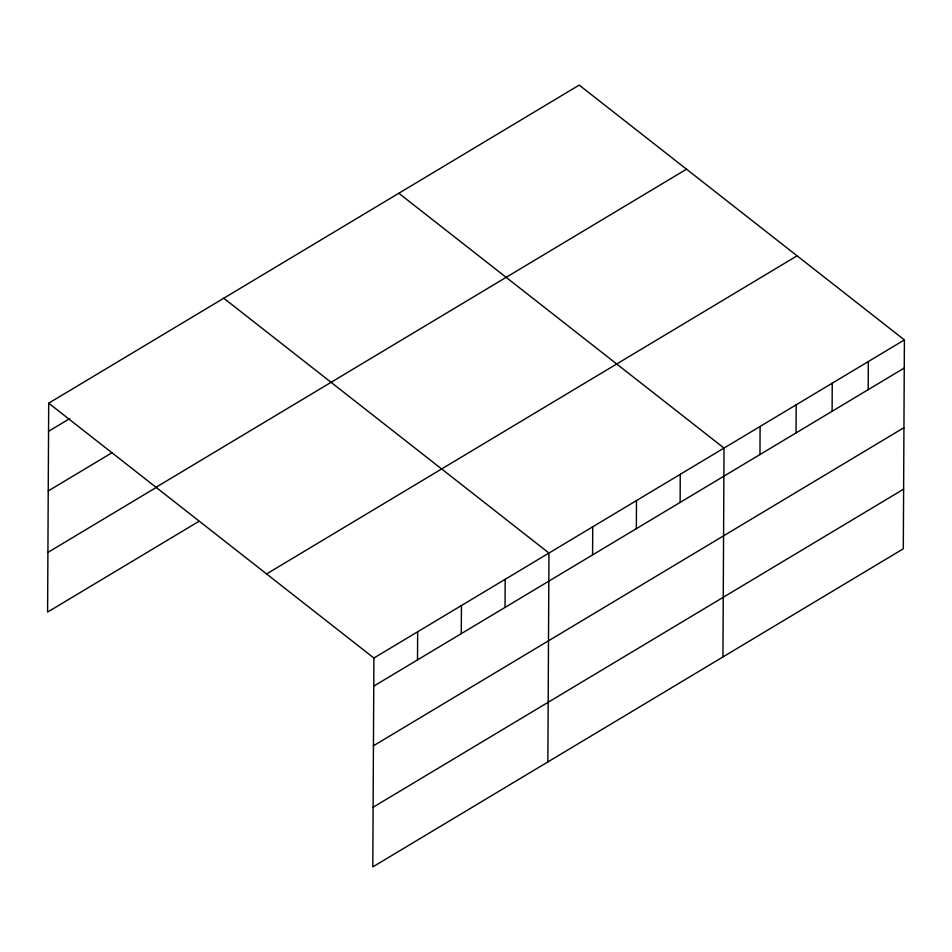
<?xml version="1.0" encoding="UTF-8"?>
<svg xmlns="http://www.w3.org/2000/svg" width="952" height="952" viewBox="0 0 952 952"><rect width="100%" height="100%" fill="white"/><g stroke="black" fill="none" stroke-linecap="round" stroke-linejoin="round"><path stroke-width="1.43" d="M48.695 403.196L373.898 658.022L372.803 866.903L903.305 548.804L904.4 339.923L579.197 85.097L48.695 403.196L47.6 612.077L198.909 521.351M417.512 659.891L417.666 631.783M461.28 633.651L461.434 605.543M505.048 607.412L505.191 579.292M547.864 761.933L548.959 553.053L223.756 298.226M592.584 554.921L592.727 526.813M636.352 528.681L636.495 500.562M680.121 502.43L680.263 474.322M722.937 656.951L724.032 448.083L398.828 193.256M759.958 454.556L760.101 426.448M796.027 432.934L796.181 404.814M832.107 411.3L832.25 383.192M868.176 389.665L868.331 361.558M48.552 431.304L69.805 418.559M48.231 490.958L112.003 452.724M156.009 487.293L686.511 169.194M47.909 552.422L156.699 487.186M266.584 573.937L797.086 255.826M373.898 658.022L904.4 339.923M373.755 686.13L904.257 368.031M373.434 745.785L903.936 427.686M373.113 807.248L903.615 489.149"/></g></svg>
